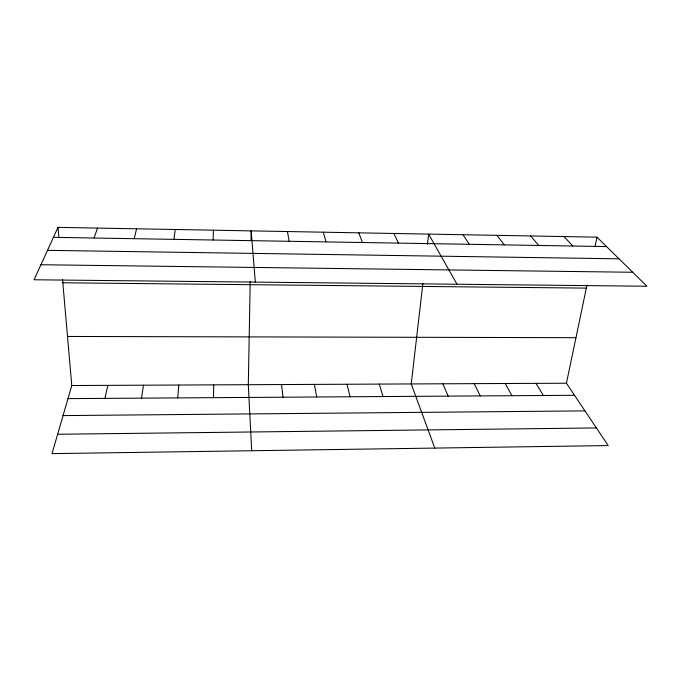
<?xml version="1.0" encoding="UTF-8"?>
<svg xmlns="http://www.w3.org/2000/svg" width="681" height="681" viewBox="0 0 681 681"><rect width="100%" height="100%" fill="white"/><g stroke="black" fill="none" stroke-linecap="round" stroke-linejoin="round"><path stroke-width="1.02" d="M213.528 397.67L213.723 384.867M250.225 281.508L248.301 384.705L251.689 450.737M250.991 240.333L251.17 230.885L255.315 282.104M213.17 240.018L213.4 230.195M177.715 397.908L178.788 385.029M422.91 283.347L411.222 383.939L434.793 448.081M427.447 244.317L428.63 234.102L457.002 284.241M173.927 239.363L175.204 229.506M141.529 398.147L143.495 385.191M62.55 279.636L71.786 385.531L52.011 453.631L608.201 445.57L566.439 383.216L586.954 285.092M595.041 246.462L596.982 237.167L57.987 227.369L34.05 279.772L646.95 286.241L596.982 237.167M104.951 398.385L107.828 385.361M134.234 238.699L136.575 228.799M94.063 238.027L97.502 228.092M57.638 434.257L596.394 427.949M63.052 415.597L584.97 410.89M67.981 398.623L574.526 395.295M71.786 385.531L566.439 383.216M67.504 336.457L575.956 337.682M62.822 282.777L586.324 288.106M40.92 264.73L632.726 272.272M47.491 250.344L619.029 258.823M53.433 237.346L606.584 246.59M564.004 236.562L572.806 246.028M530.686 235.958L538.68 245.458M497.028 235.345L504.178 244.879M463.012 234.732L469.311 244.3M535.981 383.36L543.395 395.499M505.234 383.497L511.959 395.712M474.197 383.65L480.216 395.916M393.89 233.472L398.436 243.117M442.863 383.795L448.149 396.129M358.785 232.834L362.42 242.513M379.266 384.093L383.08 396.555M323.296 232.195L326.003 241.9M347.004 384.237L350.051 396.776M287.425 231.54L289.187 241.287M314.426 384.39L316.691 396.989M281.534 384.544L282.998 397.21M57.987 227.369L58.898 237.788"/></g></svg>
